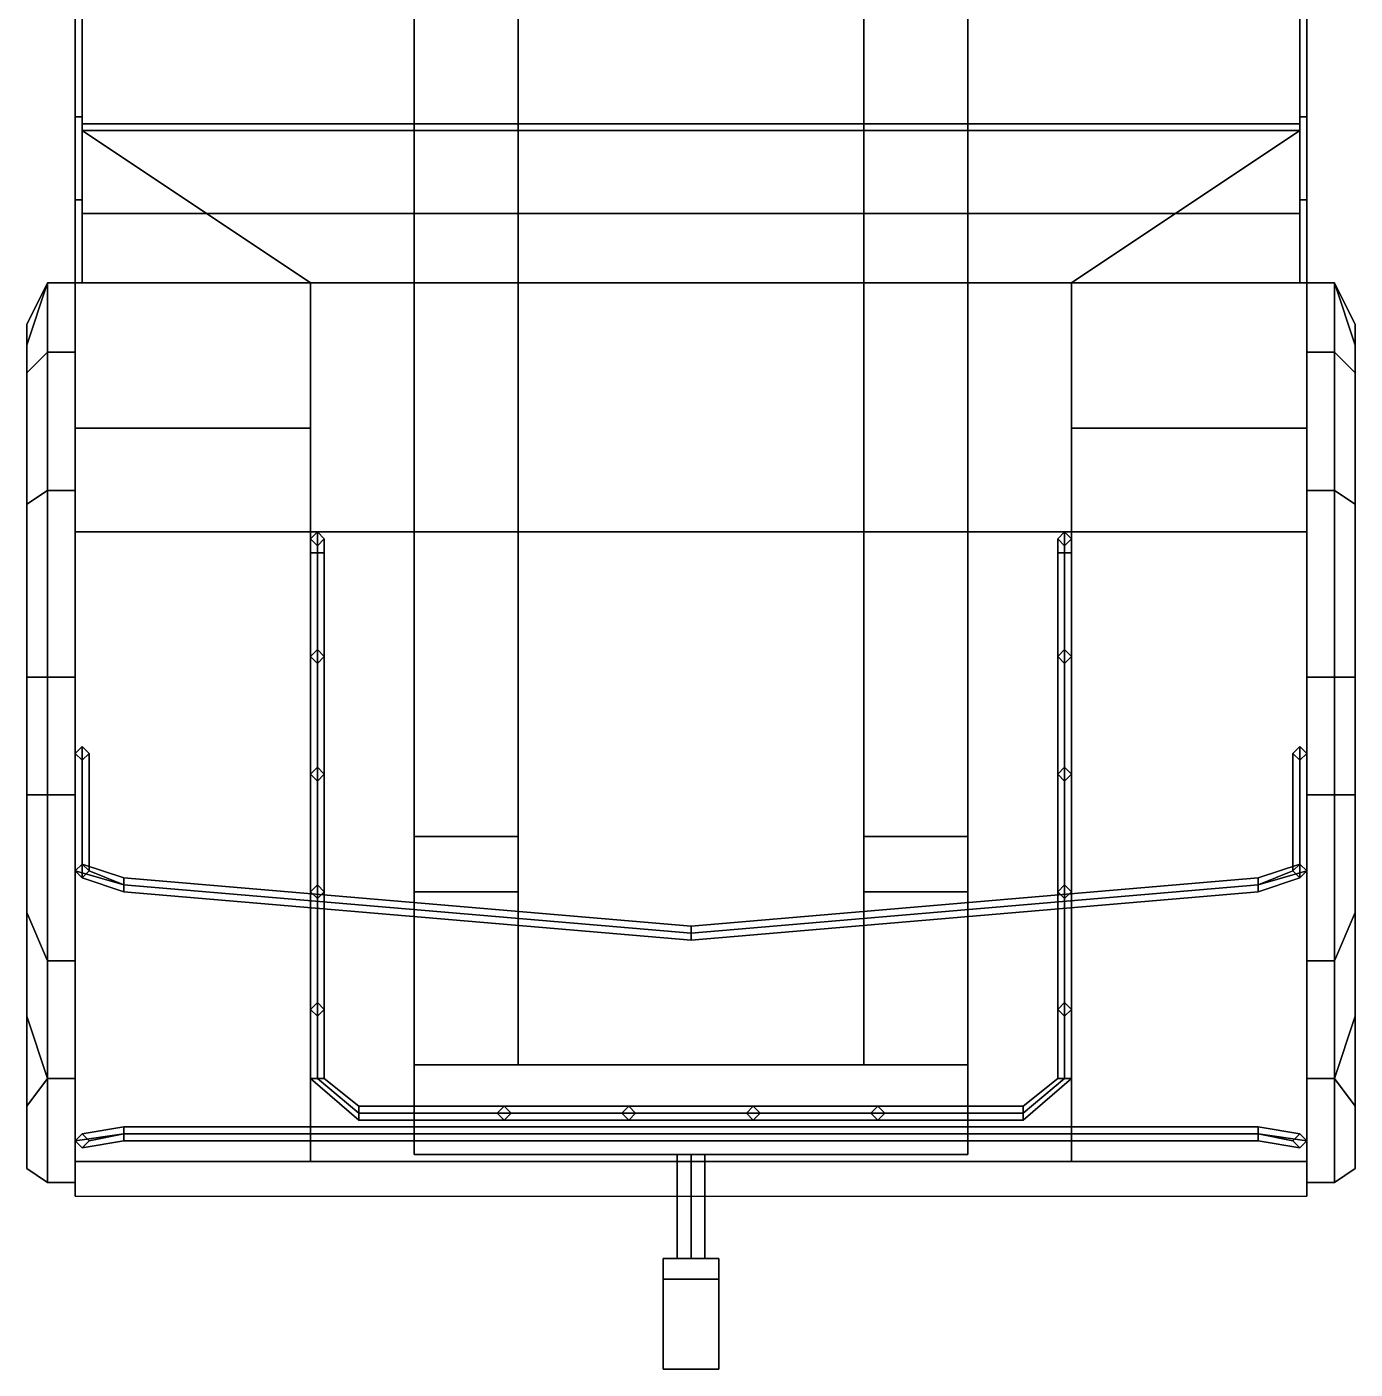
# Model space of a CAD drawing. Extents: x -0.96 to 0.96, y -2.07 to 1.93.
# Drawn here: x -0.96 to 0.96, y -2.07 to -0.13 of the extents above; entities that cross this region are included whole.
import ezdxf

# ---------------------------------------------------------------- set-up
doc = ezdxf.new("R2010")
doc.units = 0
doc.layers.get('0').update_dxf_attribs({"linetype": 'CONTINUOUS'})
doc.layers.add('MUDGUARDS', color=6, linetype='CONTINUOUS')

msp = doc.modelspace()

# ---------------------------------------------------------------- linework, layer by layer
for points in [[(-0.4, 0.43, 0.41), (-0.4, -1.3, 0.41), (-0.4, -1.3, 0.61), (-0.4, 0.43, 0.61)], [(-0.25, 0.43, 0.41), (-0.25, -1.3, 0.41), (-0.4, -1.3, 0.41), (-0.4, 0.43, 0.41)], [(-0.4, 0.43, 0.61), (-0.4, -1.3, 0.61), (-0.25, -1.3, 0.61), (-0.25, 0.43, 0.61)], [(-0.25, -1.3, 0.61), (-0.25, -1.3, 0.41), (-0.25, 0.43, 0.41), (-0.25, 0.43, 0.61)], [(0.25, 0.43, 0.61), (0.25, -1.3, 0.61), (0.4, -1.3, 0.61), (0.4, 0.43, 0.61)], [(0.25, 0.43, 0.41), (0.25, -1.3, 0.41), (0.25, -1.3, 0.61), (0.25, 0.43, 0.61)], [(0.4, 0.43, 0.41), (0.4, -1.3, 0.41), (0.25, -1.3, 0.41), (0.25, 0.43, 0.41)], [(0.4, -1.3, 0.61), (0.4, -1.3, 0.41), (0.4, 0.43, 0.41), (0.4, 0.43, 0.61)], [(-0.89, -0.06, 0.61), (-0.89, -0.28, 0.61), (-0.89, -0.26, 0.77), (-0.89, -0.06, 0.77)], [(-0.89, -0.06, 0.77), (-0.89, -0.26, 0.77), (-0.88, -0.26, 0.77), (-0.88, -0.06, 0.77)], [(-0.88, -0.26, 0.77), (-0.88, -0.4, 0.64), (-0.88, -0.06, 0.64), (-0.88, -0.06, 0.77)], [(0.88, -0.4, 0.64), (0.88, -0.06, 0.64), (-0.88, -0.06, 0.64), (-0.88, -0.4, 0.64)], [(0.88, -0.06, 0.64), (0.88, -0.4, 0.64), (0.88, -0.26, 0.77), (0.88, -0.06, 0.77)], [(0.88, -0.06, 0.77), (0.88, -0.26, 0.77), (0.89, -0.26, 0.77), (0.89, -0.06, 0.77)], [(0.89, -0.26, 0.77), (0.89, -0.28, 0.61), (0.89, -0.06, 0.61), (0.89, -0.06, 0.77)], [(-0.89, -0.26, 0.77), (-0.89, -0.38, 1.17), (-0.88, -0.38, 1.17), (-0.88, -0.26, 0.77)], [(-0.89, -0.28, 0.61), (-0.89, -0.5, 0.61), (-0.89, -0.38, 1.17), (-0.89, -0.26, 0.77)], [(-0.88, -0.3046, 0.9188), (-0.88, -0.4, 0.64), (-0.88, -0.4, 0.64), (-0.88, -0.26, 0.77)], [(-0.88, -0.27, 1.05), (-0.88, -0.28, 1.08), (0.88, -0.28, 1.08), (0.88, -0.27, 1.05)], [(-0.88, -0.27, 1.02), (-0.88, -0.27, 1.05), (0.88, -0.27, 1.05), (0.88, -0.27, 1.02)], [(-0.88, -0.4, 0.64), (-0.88, -0.27, 1.02), (0.88, -0.27, 1.02), (0.88, -0.4, 0.64)], [(-0.88, -0.3046, 0.9188), (-0.88, -0.353, 1.08), (-0.88, -0.28, 1.08), (-0.88, -0.27, 1.05)], [(-0.88, -0.3046, 0.9188), (-0.88, -0.27, 1.05), (-0.88, -0.27, 1.02)], [(0.88, -0.353, 1.08), (0.88, -0.5, 1.08), (0.88, -0.38, 1.17), (0.88, -0.26, 0.77)], [(0.88, -0.26, 0.77), (0.88, -0.38, 1.17), (0.89, -0.38, 1.17), (0.89, -0.26, 0.77)], [(0.88, -0.4, 0.64), (0.88, -0.4, 0.64), (0.88, -0.3046, 0.9188), (0.88, -0.26, 0.77)], [(0.88, -0.27, 1.05), (0.88, -0.28, 1.08), (0.88, -0.353, 1.08), (0.88, -0.3046, 0.9188)], [(0.88, -0.27, 1.02), (0.88, -0.27, 1.05), (0.88, -0.27, 1.05), (0.88, -0.3046, 0.9188)], [(0.89, -0.38, 1.17), (0.89, -0.5, 0.61), (0.89, -0.28, 0.61), (0.89, -0.26, 0.77)], [(-0.88, -0.28, 1.08), (-0.88, -0.5, 1.08), (-0.55, -0.5, 1.08), (-0.88, -0.28, 1.08)], [(-0.88, -0.28, 1.08), (-0.55, -0.5, 1.08), (0.55, -0.5, 1.08), (0.88, -0.28, 1.08)], [(0.88, -0.28, 1.08), (0.55, -0.5, 1.08), (0.88, -0.5, 1.08), (0.88, -0.28, 1.08)], [(-0.88, -0.38, 1.17), (-0.88, -0.38, 1.17), (-0.88, -0.5, 1.08), (-0.88, -0.353, 1.08)], [(-0.89, -0.5, 0.61), (-0.89, -0.5, 1.28), (-0.89, -0.5, 1.28), (-0.89, -0.38, 1.17)], [(-0.89, -0.38, 1.17), (-0.89, -0.5, 1.28), (-0.88, -0.5, 1.28), (-0.88, -0.38, 1.17)], [(-0.88, -0.5, 1.28), (-0.88, -0.5, 1.28), (-0.88, -0.5, 1.08), (-0.88, -0.38, 1.17)], [(0.88, -0.5, 1.08), (0.88, -0.5, 1.28), (0.88, -0.5, 1.28), (0.88, -0.38, 1.17)], [(0.88, -0.38, 1.17), (0.88, -0.5, 1.28), (0.89, -0.5, 1.28), (0.89, -0.38, 1.17)], [(0.89, -0.5, 1.28), (0.89, -0.5, 1.28), (0.89, -0.5, 0.61), (0.89, -0.38, 1.17)], [(0.89, -0.5, 0.39), (0.89, -0.5, 0.71), (-0.89, -0.5, 0.71), (-0.89, -0.5, 0.39)], [(-0.55, -0.71, 1.28), (-0.55, -0.5, 1.28), (-0.89, -0.5, 1.28), (-0.89, -0.71, 1.28)], [(-0.89, -0.8, 1.13), (-0.89, -1.07, 1.23), (-0.89, -0.71, 1.28), (-0.89, -0.5, 1.28)], [(-0.89, -0.6, 0.92), (-0.89, -0.8, 1.13), (-0.89, -0.5, 1.28)], [(-0.89, -0.5, 0.71), (-0.89, -0.6, 0.92), (-0.89, -0.5, 1.28)], [(-0.55, -0.5, 1.28), (-0.55, -0.5, 1.08), (-0.88, -0.5, 1.08), (-0.88, -0.5, 1.28)], [(-0.55, -0.5, 1.08), (-0.55, -0.86, 1.08), (0.55, -0.86, 1.08), (0.55, -0.5, 1.08)], [(-0.55, -0.86, 1.08), (-0.55, -0.5, 1.08), (-0.55, -0.5, 1.28), (-0.55, -0.71, 1.28)], [(0.89, -0.71, 1.28), (0.89, -0.5, 1.28), (0.55, -0.5, 1.28), (0.55, -0.71, 1.28)], [(0.88, -0.5, 1.28), (0.88, -0.5, 1.08), (0.55, -0.5, 1.08), (0.55, -0.5, 1.28)], [(0.55, -0.71, 1.28), (0.55, -0.5, 1.28), (0.55, -0.5, 1.08), (0.55, -0.86, 1.08)], [(0.89, -0.5, 1.28), (0.89, -0.71, 1.28), (0.89, -1.07, 1.23), (0.89, -0.8, 1.13)], [(0.89, -0.5, 1.28), (0.89, -0.5, 1.28), (0.89, -0.8, 1.13), (0.89, -0.6, 0.92)], [(0.89, -0.5, 1.28), (0.89, -0.5, 1.28), (0.89, -0.6, 0.92), (0.89, -0.5, 0.71)], [(-0.89, -0.71, 1.28), (-0.89, -1.77, 1.43), (-0.89, -1.77, 1.43), (-0.89, -0.86, 1.43)], [(-0.89, -1.07, 1.23), (-0.89, -1.24, 1.23), (-0.89, -1.77, 1.43), (-0.89, -0.71, 1.28)], [(-0.55, -0.86, 1.48), (-0.55, -0.71, 1.28), (-0.89, -0.71, 1.28), (-0.89, -0.86, 1.43)], [(-0.55, -0.86, 1.08), (-0.55, -0.86, 1.08), (-0.55, -0.71, 1.28), (-0.55, -0.86, 1.48)], [(0.89, -0.86, 1.43), (0.89, -0.71, 1.28), (0.55, -0.71, 1.28), (0.55, -0.86, 1.48)], [(0.55, -0.86, 1.48), (0.55, -0.71, 1.28), (0.55, -0.86, 1.08)], [(0.89, -1.77, 1.43), (0.89, -1.77, 1.43), (0.89, -0.71, 1.28), (0.89, -0.86, 1.43)], [(0.89, -0.71, 1.28), (0.89, -1.77, 1.43), (0.89, -1.24, 1.23), (0.89, -1.07, 1.23)], [(-0.89, -0.86, 1.43), (-0.89, -1.77, 1.43), (-0.55, -1.77, 1.48), (-0.55, -0.86, 1.48)], [(-0.55, -0.86, 1.48), (-0.55, -1.77, 1.48), (0.55, -1.77, 1.48), (0.55, -0.86, 1.48)], [(-0.55, -0.86, 1.08), (-0.55, -0.86, 1.48), (0.55, -0.86, 1.48), (0.55, -0.86, 1.08)], [(-0.54, -0.86, 1.48), (-0.55, -0.87, 1.48), (-0.55, -0.87, 1.56), (-0.54, -0.86, 1.56)], [(-0.54, -0.86, 1.56), (-0.55, -0.87, 1.56), (-0.55, -0.89, 1.59), (-0.54, -0.89, 1.6)], [(-0.54, -1.65, 1.52), (-0.55, -1.65, 1.53), (-0.55, -0.87, 1.53), (-0.54, -0.88, 1.52)], [(-0.55, -1.65, 1.53), (-0.54, -1.65, 1.54), (-0.54, -0.88, 1.54), (-0.55, -0.87, 1.53)], [(-0.55, -0.87, 1.48), (-0.54, -0.88, 1.48), (-0.54, -0.88, 1.56), (-0.55, -0.87, 1.56)], [(-0.55, -0.87, 1.56), (-0.54, -0.88, 1.56), (-0.54, -0.89, 1.58), (-0.55, -0.89, 1.59)], [(-0.53, -0.87, 1.48), (-0.54, -0.86, 1.48), (-0.54, -0.86, 1.56), (-0.53, -0.87, 1.56)], [(-0.53, -0.87, 1.56), (-0.54, -0.86, 1.56), (-0.54, -0.89, 1.6), (-0.53, -0.89, 1.59)], [(-0.53, -1.65, 1.53), (-0.54, -1.65, 1.52), (-0.54, -0.88, 1.52), (-0.53, -0.87, 1.53)], [(-0.54, -1.65, 1.54), (-0.53, -1.65, 1.53), (-0.53, -0.87, 1.53), (-0.54, -0.88, 1.54)], [(-0.54, -0.88, 1.48), (-0.53, -0.87, 1.48), (-0.53, -0.87, 1.56), (-0.54, -0.88, 1.56)], [(-0.54, -0.88, 1.56), (-0.53, -0.87, 1.56), (-0.53, -0.89, 1.59), (-0.54, -0.89, 1.58)], [(0.54, -0.86, 1.48), (0.53, -0.87, 1.48), (0.53, -0.87, 1.56), (0.54, -0.86, 1.56)], [(0.54, -0.86, 1.56), (0.53, -0.87, 1.56), (0.53, -0.89, 1.59), (0.54, -0.89, 1.6)], [(0.54, -1.65, 1.52), (0.53, -1.65, 1.53), (0.53, -0.87, 1.53), (0.54, -0.88, 1.52)], [(0.53, -1.65, 1.53), (0.54, -1.65, 1.54), (0.54, -0.88, 1.54), (0.53, -0.87, 1.53)], [(0.53, -0.87, 1.48), (0.54, -0.88, 1.48), (0.54, -0.88, 1.56), (0.53, -0.87, 1.56)], [(0.53, -0.87, 1.56), (0.54, -0.88, 1.56), (0.54, -0.89, 1.58), (0.53, -0.89, 1.59)], [(0.55, -0.87, 1.48), (0.54, -0.86, 1.48), (0.54, -0.86, 1.56), (0.55, -0.87, 1.56)], [(0.55, -0.87, 1.56), (0.54, -0.86, 1.56), (0.54, -0.89, 1.6), (0.55, -0.89, 1.59)], [(0.55, -1.65, 1.53), (0.54, -1.65, 1.52), (0.54, -0.88, 1.52), (0.55, -0.87, 1.53)], [(0.54, -1.65, 1.54), (0.55, -1.65, 1.53), (0.55, -0.87, 1.53), (0.54, -0.88, 1.54)], [(0.54, -0.88, 1.48), (0.55, -0.87, 1.48), (0.55, -0.87, 1.56), (0.54, -0.88, 1.56)], [(0.54, -0.88, 1.56), (0.55, -0.87, 1.56), (0.55, -0.89, 1.59), (0.54, -0.89, 1.58)], [(0.55, -0.86, 1.48), (0.55, -1.77, 1.48), (0.89, -1.77, 1.43), (0.89, -0.86, 1.43)], [(-0.54, -1.65, 1.58), (-0.55, -1.65, 1.59), (-0.55, -0.89, 1.59), (-0.54, -0.89, 1.58)], [(-0.55, -1.65, 1.59), (-0.54, -1.65, 1.6), (-0.54, -0.89, 1.6), (-0.55, -0.89, 1.59)], [(-0.53, -1.65, 1.59), (-0.54, -1.65, 1.58), (-0.54, -0.89, 1.58), (-0.53, -0.89, 1.59)], [(-0.54, -1.65, 1.6), (-0.53, -1.65, 1.59), (-0.53, -0.89, 1.59), (-0.54, -0.89, 1.6)], [(0.54, -1.65, 1.58), (0.53, -1.65, 1.59), (0.53, -0.89, 1.59), (0.54, -0.89, 1.58)], [(0.53, -1.65, 1.59), (0.54, -1.65, 1.6), (0.54, -0.89, 1.6), (0.53, -0.89, 1.59)], [(0.55, -1.65, 1.59), (0.54, -1.65, 1.58), (0.54, -0.89, 1.58), (0.55, -0.89, 1.59)], [(0.54, -1.65, 1.6), (0.55, -1.65, 1.59), (0.55, -0.89, 1.59), (0.54, -0.89, 1.6)], [(-0.54, -1.03, 1.48), (-0.55, -1.04, 1.48), (-0.55, -1.04, 1.59), (-0.54, -1.03, 1.58)], [(-0.55, -1.04, 1.48), (-0.54, -1.05, 1.48), (-0.54, -1.05, 1.58), (-0.55, -1.04, 1.59)], [(-0.53, -1.04, 1.48), (-0.54, -1.03, 1.48), (-0.54, -1.03, 1.58), (-0.53, -1.04, 1.59)], [(-0.54, -1.05, 1.48), (-0.53, -1.04, 1.48), (-0.53, -1.04, 1.59), (-0.54, -1.05, 1.58)], [(0.54, -1.03, 1.48), (0.53, -1.04, 1.48), (0.53, -1.04, 1.59), (0.54, -1.03, 1.58)], [(0.53, -1.04, 1.48), (0.54, -1.05, 1.48), (0.54, -1.05, 1.58), (0.53, -1.04, 1.59)], [(0.55, -1.04, 1.48), (0.54, -1.03, 1.48), (0.54, -1.03, 1.58), (0.55, -1.04, 1.59)], [(0.54, -1.05, 1.48), (0.55, -1.04, 1.48), (0.55, -1.04, 1.59), (0.54, -1.05, 1.58)], [(-0.88, -1.17, 1.43), (-0.89, -1.18, 1.43), (-0.89, -1.35, 1.74), (-0.88, -1.34, 1.74)], [(-0.89, -1.18, 1.43), (-0.88, -1.19, 1.43), (-0.88, -1.36, 1.74), (-0.89, -1.35, 1.74)], [(-0.87, -1.18, 1.43), (-0.88, -1.17, 1.43), (-0.88, -1.34, 1.74), (-0.87, -1.35, 1.74)], [(-0.88, -1.19, 1.43), (-0.87, -1.18, 1.43), (-0.87, -1.35, 1.74), (-0.88, -1.36, 1.74)], [(0.88, -1.17, 1.43), (0.87, -1.18, 1.43), (0.87, -1.35, 1.74), (0.88, -1.34, 1.74)], [(0.87, -1.18, 1.43), (0.88, -1.19, 1.43), (0.88, -1.36, 1.74), (0.87, -1.35, 1.74)], [(0.89, -1.18, 1.43), (0.88, -1.17, 1.43), (0.88, -1.34, 1.74), (0.89, -1.35, 1.74)], [(0.88, -1.19, 1.43), (0.89, -1.18, 1.43), (0.89, -1.35, 1.74), (0.88, -1.36, 1.74)], [(-0.54, -1.2, 1.48), (-0.55, -1.21, 1.48), (-0.55, -1.21, 1.59), (-0.54, -1.2, 1.58)], [(-0.53, -1.21, 1.48), (-0.54, -1.2, 1.48), (-0.54, -1.2, 1.58), (-0.53, -1.21, 1.59)], [(0.54, -1.2, 1.48), (0.53, -1.21, 1.48), (0.53, -1.21, 1.59), (0.54, -1.2, 1.58)], [(0.55, -1.21, 1.48), (0.54, -1.2, 1.48), (0.54, -1.2, 1.58), (0.55, -1.21, 1.59)], [(-0.55, -1.21, 1.48), (-0.54, -1.22, 1.48), (-0.54, -1.22, 1.58), (-0.55, -1.21, 1.59)], [(-0.54, -1.22, 1.48), (-0.53, -1.21, 1.48), (-0.53, -1.21, 1.59), (-0.54, -1.22, 1.58)], [(0.53, -1.21, 1.48), (0.54, -1.22, 1.48), (0.54, -1.22, 1.58), (0.53, -1.21, 1.59)], [(0.54, -1.22, 1.48), (0.55, -1.21, 1.48), (0.55, -1.21, 1.59), (0.54, -1.22, 1.58)], [(-0.89, -1.24, 1.23), (-0.89, -1.24, 1.23), (-0.89, -1.48, 1.16), (-0.89, -1.77, 1.43)], [(0.89, -1.77, 1.43), (0.89, -1.48, 1.16), (0.89, -1.48, 1.16), (0.89, -1.24, 1.23)], [(-0.4, -1.3, 0.41), (-0.4, -1.38, 0.47), (-0.4, -1.38, 0.61), (-0.4, -1.3, 0.61)], [(-0.25, -1.3, 0.41), (-0.25, -1.38, 0.47), (-0.4, -1.38, 0.47), (-0.4, -1.3, 0.41)], [(-0.4, -1.3, 0.61), (-0.4, -1.38, 0.61), (-0.25, -1.38, 0.61), (-0.25, -1.3, 0.61)], [(-0.25, -1.38, 0.61), (-0.25, -1.38, 0.47), (-0.25, -1.3, 0.41), (-0.25, -1.3, 0.61)], [(0.4, -1.3, 0.41), (0.4, -1.38, 0.47), (0.25, -1.38, 0.47), (0.25, -1.3, 0.41)], [(0.25, -1.3, 0.41), (0.25, -1.38, 0.47), (0.25, -1.38, 0.61), (0.25, -1.3, 0.61)], [(0.25, -1.3, 0.61), (0.25, -1.38, 0.61), (0.4, -1.38, 0.61), (0.4, -1.3, 0.61)], [(0.4, -1.38, 0.61), (0.4, -1.38, 0.47), (0.4, -1.3, 0.41), (0.4, -1.3, 0.61)], [(-0.88, -1.34, 1.74), (-0.89, -1.35, 1.74), (-0.82, -1.37, 1.84), (-0.82, -1.36, 1.83)], [(-0.89, -1.35, 1.74), (-0.88, -1.36, 1.74), (-0.82, -1.38, 1.83), (-0.82, -1.37, 1.84)], [(-0.87, -1.35, 1.74), (-0.88, -1.34, 1.74), (-0.82, -1.36, 1.83), (-0.82, -1.37, 1.82)], [(-0.88, -1.36, 1.74), (-0.87, -1.35, 1.74), (-0.82, -1.37, 1.82), (-0.82, -1.38, 1.83)], [(0.88, -1.34, 1.74), (0.87, -1.35, 1.74), (0.82, -1.37, 1.82), (0.82, -1.36, 1.83)], [(0.89, -1.35, 1.74), (0.88, -1.34, 1.74), (0.82, -1.36, 1.83), (0.82, -1.37, 1.84)], [(0.88, -1.36, 1.74), (0.89, -1.35, 1.74), (0.82, -1.37, 1.84), (0.82, -1.38, 1.83)], [(0.87, -1.35, 1.74), (0.88, -1.36, 1.74), (0.82, -1.38, 1.83), (0.82, -1.37, 1.82)], [(0, -1.43, 1.95), (0, -1.44, 1.94), (-0.82, -1.37, 1.82), (-0.82, -1.36, 1.83)], [(0, -1.44, 1.96), (0, -1.43, 1.95), (-0.82, -1.36, 1.83), (-0.82, -1.37, 1.84)], [(0, -1.45, 1.95), (0, -1.44, 1.96), (-0.82, -1.37, 1.84), (-0.82, -1.38, 1.83)], [(0, -1.44, 1.94), (0, -1.45, 1.95), (-0.82, -1.38, 1.83), (-0.82, -1.37, 1.82)], [(-0.54, -1.37, 1.48), (-0.55, -1.38, 1.48), (-0.55, -1.38, 1.59), (-0.54, -1.37, 1.58)], [(-0.53, -1.38, 1.48), (-0.54, -1.37, 1.48), (-0.54, -1.37, 1.58), (-0.53, -1.38, 1.59)], [(0, -1.43, 1.95), (0, -1.44, 1.96), (0.82, -1.37, 1.84), (0.82, -1.36, 1.83)], [(0, -1.44, 1.94), (0, -1.43, 1.95), (0.82, -1.36, 1.83), (0.82, -1.37, 1.82)], [(0, -1.45, 1.95), (0, -1.44, 1.94), (0.82, -1.37, 1.82), (0.82, -1.38, 1.83)], [(0, -1.44, 1.96), (0, -1.45, 1.95), (0.82, -1.38, 1.83), (0.82, -1.37, 1.84)], [(0.54, -1.37, 1.48), (0.53, -1.38, 1.48), (0.53, -1.38, 1.59), (0.54, -1.37, 1.58)], [(0.55, -1.38, 1.48), (0.54, -1.37, 1.48), (0.54, -1.37, 1.58), (0.55, -1.38, 1.59)], [(-0.55, -1.38, 1.48), (-0.54, -1.39, 1.48), (-0.54, -1.39, 1.58), (-0.55, -1.38, 1.59)], [(-0.54, -1.39, 1.48), (-0.53, -1.38, 1.48), (-0.53, -1.38, 1.59), (-0.54, -1.39, 1.58)], [(-0.4, -1.38, 0.61), (-0.4, -1.38, 0.47), (-0.4, -1.63, 0.53), (-0.4, -1.63, 0.71)], [(-0.4, -1.38, 0.47), (-0.25, -1.38, 0.47), (-0.25, -1.63, 0.53), (-0.4, -1.63, 0.53)], [(-0.4, -1.63, 0.71), (-0.25, -1.63, 0.71), (-0.25, -1.38, 0.61), (-0.4, -1.38, 0.61)], [(-0.25, -1.63, 0.71), (-0.25, -1.63, 0.53), (-0.25, -1.38, 0.47), (-0.25, -1.38, 0.61)], [(0.25, -1.38, 0.47), (0.4, -1.38, 0.47), (0.4, -1.63, 0.53), (0.25, -1.63, 0.53)], [(0.25, -1.63, 0.71), (0.4, -1.63, 0.71), (0.4, -1.38, 0.61), (0.25, -1.38, 0.61)], [(0.25, -1.38, 0.61), (0.25, -1.38, 0.47), (0.25, -1.63, 0.53), (0.25, -1.63, 0.71)], [(0.4, -1.63, 0.71), (0.4, -1.63, 0.53), (0.4, -1.38, 0.47), (0.4, -1.38, 0.61)], [(0.53, -1.38, 1.48), (0.54, -1.39, 1.48), (0.54, -1.39, 1.58), (0.53, -1.38, 1.59)], [(0.54, -1.39, 1.48), (0.55, -1.38, 1.48), (0.55, -1.38, 1.59), (0.54, -1.39, 1.58)], [(-0.89, -1.48, 1.16), (-0.89, -1.48, 1.16), (-0.89, -1.65, 1.02), (-0.89, -1.77, 1.43)], [(0.89, -1.77, 1.43), (0.89, -1.65, 1.02), (0.89, -1.65, 1.02), (0.89, -1.48, 1.16)], [(-0.54, -1.54, 1.48), (-0.55, -1.55, 1.48), (-0.55, -1.55, 1.59), (-0.54, -1.54, 1.58)], [(-0.55, -1.55, 1.48), (-0.54, -1.56, 1.48), (-0.54, -1.56, 1.58), (-0.55, -1.55, 1.59)], [(-0.53, -1.55, 1.48), (-0.54, -1.54, 1.48), (-0.54, -1.54, 1.58), (-0.53, -1.55, 1.59)], [(-0.54, -1.56, 1.48), (-0.53, -1.55, 1.48), (-0.53, -1.55, 1.59), (-0.54, -1.56, 1.58)], [(0.54, -1.54, 1.48), (0.53, -1.55, 1.48), (0.53, -1.55, 1.59), (0.54, -1.54, 1.58)], [(0.53, -1.55, 1.48), (0.54, -1.56, 1.48), (0.54, -1.56, 1.58), (0.53, -1.55, 1.59)], [(0.55, -1.55, 1.48), (0.54, -1.54, 1.48), (0.54, -1.54, 1.58), (0.55, -1.55, 1.59)], [(0.54, -1.56, 1.48), (0.55, -1.55, 1.48), (0.55, -1.55, 1.59), (0.54, -1.56, 1.58)], [(-0.4, -1.63, 0.53), (-0.4, -1.76, 0.53), (-0.4, -1.76, 0.71), (-0.4, -1.63, 0.71)], [(0.4, -1.63, 0.53), (0.4, -1.76, 0.53), (-0.4, -1.76, 0.53), (-0.4, -1.63, 0.53)], [(-0.4, -1.63, 0.71), (-0.4, -1.76, 0.71), (0.4, -1.76, 0.71), (0.4, -1.63, 0.71)], [(0.25, -1.63, 0.71), (0.25, -1.63, 0.53), (-0.25, -1.63, 0.53), (-0.25, -1.63, 0.71)], [(0.4, -1.76, 0.71), (0.4, -1.76, 0.53), (0.4, -1.63, 0.53), (0.4, -1.63, 0.71)], [(-0.89, -1.65, 1.02), (-0.89, -1.8, 0.76), (-0.89, -1.82, 0.76), (-0.89, -1.77, 1.43)], [(-0.48, -1.7, 1.52), (-0.48, -1.71, 1.53), (-0.55, -1.65, 1.53), (-0.54, -1.65, 1.52)], [(-0.48, -1.71, 1.53), (-0.48, -1.7, 1.54), (-0.54, -1.65, 1.54), (-0.55, -1.65, 1.53)], [(-0.48, -1.7, 1.58), (-0.48, -1.71, 1.59), (-0.55, -1.65, 1.59), (-0.54, -1.65, 1.58)], [(-0.48, -1.71, 1.59), (-0.48, -1.7, 1.6), (-0.54, -1.65, 1.6), (-0.55, -1.65, 1.59)], [(-0.48, -1.69, 1.53), (-0.48, -1.7, 1.52), (-0.54, -1.65, 1.52), (-0.53, -1.65, 1.53)], [(-0.48, -1.7, 1.54), (-0.48, -1.69, 1.53), (-0.53, -1.65, 1.53), (-0.54, -1.65, 1.54)], [(-0.48, -1.69, 1.59), (-0.48, -1.7, 1.58), (-0.54, -1.65, 1.58), (-0.53, -1.65, 1.59)], [(-0.48, -1.7, 1.6), (-0.48, -1.69, 1.59), (-0.53, -1.65, 1.59), (-0.54, -1.65, 1.6)], [(0.48, -1.69, 1.53), (0.48, -1.7, 1.54), (0.54, -1.65, 1.54), (0.53, -1.65, 1.53)], [(0.48, -1.7, 1.54), (0.48, -1.71, 1.53), (0.55, -1.65, 1.53), (0.54, -1.65, 1.54)], [(0.48, -1.71, 1.53), (0.48, -1.7, 1.52), (0.54, -1.65, 1.52), (0.55, -1.65, 1.53)], [(0.48, -1.7, 1.52), (0.48, -1.69, 1.53), (0.53, -1.65, 1.53), (0.54, -1.65, 1.52)], [(0.48, -1.69, 1.59), (0.48, -1.7, 1.6), (0.54, -1.65, 1.6), (0.53, -1.65, 1.59)], [(0.48, -1.7, 1.6), (0.48, -1.71, 1.59), (0.55, -1.65, 1.59), (0.54, -1.65, 1.6)], [(0.48, -1.71, 1.59), (0.48, -1.7, 1.58), (0.54, -1.65, 1.58), (0.55, -1.65, 1.59)], [(0.48, -1.7, 1.58), (0.48, -1.69, 1.59), (0.53, -1.65, 1.59), (0.54, -1.65, 1.58)], [(0.89, -1.77, 1.43), (0.89, -1.82, 0.76), (0.89, -1.8, 0.76), (0.89, -1.65, 1.02)], [(0.48, -1.69, 1.53), (0.48, -1.7, 1.52), (-0.48, -1.7, 1.52), (-0.48, -1.69, 1.53)], [(0.48, -1.7, 1.54), (0.48, -1.69, 1.53), (-0.48, -1.69, 1.53), (-0.48, -1.7, 1.54)], [(0.48, -1.69, 1.59), (0.48, -1.7, 1.58), (-0.48, -1.7, 1.58), (-0.48, -1.69, 1.59)], [(0.48, -1.7, 1.6), (0.48, -1.69, 1.59), (-0.48, -1.69, 1.59), (-0.48, -1.7, 1.6)], [(0.48, -1.7, 1.52), (0.48, -1.71, 1.53), (-0.48, -1.71, 1.53), (-0.48, -1.7, 1.52)], [(0.48, -1.71, 1.53), (0.48, -1.7, 1.54), (-0.48, -1.7, 1.54), (-0.48, -1.71, 1.53)], [(0.48, -1.7, 1.58), (0.48, -1.71, 1.59), (-0.48, -1.71, 1.59), (-0.48, -1.7, 1.58)], [(0.48, -1.71, 1.59), (0.48, -1.7, 1.6), (-0.48, -1.7, 1.6), (-0.48, -1.71, 1.59)], [(-0.27, -1.69, 1.48), (-0.28, -1.7, 1.48), (-0.28, -1.7, 1.58), (-0.27, -1.69, 1.59)], [(-0.28, -1.7, 1.48), (-0.27, -1.71, 1.48), (-0.27, -1.71, 1.59), (-0.28, -1.7, 1.58)], [(-0.26, -1.7, 1.48), (-0.27, -1.69, 1.48), (-0.27, -1.69, 1.59), (-0.26, -1.7, 1.58)], [(-0.27, -1.71, 1.48), (-0.26, -1.7, 1.48), (-0.26, -1.7, 1.58), (-0.27, -1.71, 1.59)], [(-0.09, -1.69, 1.48), (-0.1, -1.7, 1.48), (-0.1, -1.7, 1.58), (-0.09, -1.69, 1.59)], [(-0.1, -1.7, 1.48), (-0.09, -1.71, 1.48), (-0.09, -1.71, 1.59), (-0.1, -1.7, 1.58)], [(-0.08, -1.7, 1.48), (-0.09, -1.69, 1.48), (-0.09, -1.69, 1.59), (-0.08, -1.7, 1.58)], [(-0.09, -1.71, 1.48), (-0.08, -1.7, 1.48), (-0.08, -1.7, 1.58), (-0.09, -1.71, 1.59)], [(0.09, -1.69, 1.48), (0.08, -1.7, 1.48), (0.08, -1.7, 1.58), (0.09, -1.69, 1.59)], [(0.08, -1.7, 1.48), (0.09, -1.71, 1.48), (0.09, -1.71, 1.59), (0.08, -1.7, 1.58)], [(0.1, -1.7, 1.48), (0.09, -1.69, 1.48), (0.09, -1.69, 1.59), (0.1, -1.7, 1.58)], [(0.09, -1.71, 1.48), (0.1, -1.7, 1.48), (0.1, -1.7, 1.58), (0.09, -1.71, 1.59)], [(0.27, -1.69, 1.48), (0.26, -1.7, 1.48), (0.26, -1.7, 1.58), (0.27, -1.69, 1.59)], [(0.26, -1.7, 1.48), (0.27, -1.71, 1.48), (0.27, -1.71, 1.59), (0.26, -1.7, 1.58)], [(0.28, -1.7, 1.48), (0.27, -1.69, 1.48), (0.27, -1.69, 1.59), (0.28, -1.7, 1.58)], [(0.27, -1.71, 1.48), (0.28, -1.7, 1.48), (0.28, -1.7, 1.58), (0.27, -1.71, 1.59)], [(-0.88, -1.73, 1.43), (-0.89, -1.74, 1.43), (-0.82, -1.73, 1.55), (-0.82, -1.72, 1.54)], [(-0.87, -1.74, 1.43), (-0.88, -1.73, 1.43), (-0.82, -1.72, 1.54), (-0.82, -1.73, 1.53)], [(-0.82, -1.72, 1.54), (-0.82, -1.73, 1.55), (0.82, -1.73, 1.55), (0.82, -1.72, 1.54)], [(-0.82, -1.73, 1.53), (-0.82, -1.72, 1.54), (0.82, -1.72, 1.54), (0.82, -1.73, 1.53)], [(0.89, -1.74, 1.43), (0.88, -1.73, 1.43), (0.82, -1.72, 1.54), (0.82, -1.73, 1.55)], [(0.88, -1.73, 1.43), (0.87, -1.74, 1.43), (0.82, -1.73, 1.53), (0.82, -1.72, 1.54)], [(-0.89, -1.74, 1.43), (-0.88, -1.75, 1.43), (-0.82, -1.74, 1.54), (-0.82, -1.73, 1.55)], [(-0.88, -1.75, 1.43), (-0.87, -1.74, 1.43), (-0.82, -1.73, 1.53), (-0.82, -1.74, 1.54)], [(-0.82, -1.74, 1.54), (-0.82, -1.73, 1.53), (0.82, -1.73, 1.53), (0.82, -1.74, 1.54)], [(-0.82, -1.73, 1.55), (-0.82, -1.74, 1.54), (0.82, -1.74, 1.54), (0.82, -1.73, 1.55)], [(0.87, -1.74, 1.43), (0.88, -1.75, 1.43), (0.82, -1.74, 1.54), (0.82, -1.73, 1.53)], [(0.88, -1.75, 1.43), (0.89, -1.74, 1.43), (0.82, -1.73, 1.55), (0.82, -1.74, 1.54)], [(-0.4, -1.76, 0.71), (-0.4, -1.76, 0.53), (0.4, -1.76, 0.53), (0.4, -1.76, 0.71)], [(0, -1.76, 0.62), (-0.02, -1.76, 0.6), (-0.02, -1.91, 0.6), (0, -1.91, 0.62)], [(-0.02, -1.76, 0.6), (0, -1.76, 0.58), (0, -1.91, 0.58), (-0.02, -1.91, 0.6)], [(0.02, -1.76, 0.6), (0, -1.76, 0.62), (0, -1.91, 0.62), (0.02, -1.91, 0.6)], [(0, -1.76, 0.58), (0.02, -1.76, 0.6), (0.02, -1.91, 0.6), (0, -1.91, 0.58)], [(-0.89, -1.77, 1.43), (-0.89, -1.82, 0.76), (0.89, -1.82, 0.76), (0.89, -1.77, 1.43)], [(-0.55, -1.77, 1.48), (-0.89, -1.77, 1.43), (0.89, -1.77, 1.43), (0.55, -1.77, 1.48)], [(-0.04, -1.91, 0.56), (-0.04, -1.94, 0.54), (-0.04, -1.94, 0.68), (-0.04, -1.91, 0.66)], [(0.04, -1.91, 0.66), (0.04, -1.91, 0.56), (-0.04, -1.91, 0.56), (-0.04, -1.91, 0.66)], [(0.04, -1.91, 0.56), (0.04, -1.94, 0.54), (-0.04, -1.94, 0.54), (-0.04, -1.91, 0.56)], [(-0.04, -1.91, 0.66), (-0.04, -1.94, 0.68), (0.04, -1.94, 0.68), (0.04, -1.91, 0.66)], [(0.04, -1.94, 0.68), (0.04, -1.94, 0.54), (0.04, -1.91, 0.56), (0.04, -1.91, 0.66)], [(-0.04, -1.94, 0.64), (-0.04, -1.94, 0.57), (0.04, -1.94, 0.57), (0.04, -1.94, 0.64)], [(-0.04, -1.94, 0.64), (-0.04, -2.07, 0.64), (-0.04, -2.07, 0.67), (-0.04, -1.94, 0.68)], [(0.04, -1.94, 0.64), (0.04, -2.07, 0.64), (-0.04, -2.07, 0.64), (-0.04, -1.94, 0.64)], [(-0.04, -1.94, 0.68), (-0.04, -2.07, 0.67), (0.04, -2.07, 0.67), (0.04, -1.94, 0.68)], [(-0.04, -1.94, 0.54), (-0.04, -2.07, 0.54), (-0.04, -2.07, 0.57), (-0.04, -1.94, 0.57)], [(-0.04, -1.94, 0.57), (-0.04, -2.07, 0.57), (0.04, -2.07, 0.57), (0.04, -1.94, 0.57)], [(0.04, -1.94, 0.54), (0.04, -2.07, 0.54), (-0.04, -2.07, 0.54), (-0.04, -1.94, 0.54)], [(0.04, -2.07, 0.67), (0.04, -2.07, 0.64), (0.04, -1.94, 0.64), (0.04, -1.94, 0.68)], [(0.04, -2.07, 0.57), (0.04, -2.07, 0.54), (0.04, -1.94, 0.54), (0.04, -1.94, 0.57)], [(-0.04, -2.07, 0.67), (-0.04, -2.07, 0.64), (0.04, -2.07, 0.64), (0.04, -2.07, 0.67)], [(-0.04, -2.07, 0.57), (-0.04, -2.07, 0.54), (0.04, -2.07, 0.54), (0.04, -2.07, 0.57)]]:
    msp.add_3dface(points)
at = {"layer": 'MUDGUARDS'}
for points in [[(-0.96, -0.59, 0.66), (-0.96, -0.59, 0.66), (-0.93, -0.5, 0.61), (-0.93, -0.5, 0.71)], [(-0.93, -0.5, 0.71), (-0.93, -0.5, 0.61), (-0.96, -0.59, 0.66)], [(-0.96, -0.63, 0.8), (-0.96, -0.59, 0.66), (-0.93, -0.5, 0.71), (-0.93, -0.6, 0.92)], [(-0.93, -0.6, 0.92), (-0.93, -0.5, 0.71), (-0.96, -0.59, 0.66), (-0.96, -0.63, 0.8)], [(-0.96, -0.59, 0.66), (-0.96, -0.56, 0.43), (-0.93, -0.5, 0.39), (-0.93, -0.5, 0.61)], [(-0.93, -0.5, 0.61), (-0.93, -0.5, 0.39), (-0.96, -0.56, 0.43), (-0.96, -0.59, 0.66)], [(-0.93, -0.5, 0.61), (-0.93, -0.5, 0.39), (-0.89, -0.5, 0.39), (-0.89, -0.5, 0.61)], [(-0.89, -0.5, 0.61), (-0.89, -0.5, 0.39), (-0.93, -0.5, 0.39), (-0.93, -0.5, 0.61)], [(-0.93, -0.6, 0.92), (-0.93, -0.5, 0.71), (-0.89, -0.5, 0.71), (-0.89, -0.6, 0.92)], [(-0.89, -0.6, 0.92), (-0.89, -0.5, 0.71), (-0.93, -0.5, 0.71), (-0.93, -0.6, 0.92)], [(0.93, -0.5, 0.61), (0.93, -0.5, 0.39), (0.89, -0.5, 0.39), (0.89, -0.5, 0.61)], [(0.89, -0.5, 0.61), (0.89, -0.5, 0.39), (0.93, -0.5, 0.39), (0.93, -0.5, 0.61)], [(0.93, -0.6, 0.92), (0.93, -0.5, 0.71), (0.89, -0.5, 0.71), (0.89, -0.6, 0.92)], [(0.89, -0.6, 0.92), (0.89, -0.5, 0.71), (0.93, -0.5, 0.71), (0.93, -0.6, 0.92)], [(0.96, -0.59, 0.66), (0.96, -0.59, 0.66), (0.93, -0.5, 0.61), (0.93, -0.5, 0.71)], [(0.93, -0.5, 0.71), (0.93, -0.5, 0.61), (0.96, -0.59, 0.66)], [(0.96, -0.63, 0.8), (0.96, -0.59, 0.66), (0.93, -0.5, 0.71), (0.93, -0.6, 0.92)], [(0.93, -0.6, 0.92), (0.93, -0.5, 0.71), (0.96, -0.59, 0.66), (0.96, -0.63, 0.8)], [(0.96, -0.59, 0.66), (0.96, -0.56, 0.43), (0.93, -0.5, 0.39), (0.93, -0.5, 0.61)], [(0.93, -0.5, 0.61), (0.93, -0.5, 0.39), (0.96, -0.56, 0.43), (0.96, -0.59, 0.66)], [(-0.93, -0.8, 1.13), (-0.93, -0.6, 0.92), (-0.96, -0.63, 0.8), (-0.96, -0.82, 1.03)], [(-0.96, -0.82, 1.03), (-0.96, -0.63, 0.8), (-0.93, -0.6, 0.92), (-0.93, -0.8, 1.13)], [(-0.93, -0.8, 1.13), (-0.93, -0.6, 0.92), (-0.89, -0.6, 0.92), (-0.89, -0.8, 1.13)], [(-0.89, -0.8, 1.13), (-0.89, -0.6, 0.92), (-0.93, -0.6, 0.92), (-0.93, -0.8, 1.13)], [(0.93, -0.8, 1.13), (0.93, -0.6, 0.92), (0.89, -0.6, 0.92), (0.89, -0.8, 1.13)], [(0.89, -0.8, 1.13), (0.89, -0.6, 0.92), (0.93, -0.6, 0.92), (0.93, -0.8, 1.13)], [(0.93, -0.8, 1.13), (0.93, -0.6, 0.92), (0.96, -0.63, 0.8), (0.96, -0.82, 1.03)], [(0.96, -0.82, 1.03), (0.96, -0.63, 0.8), (0.93, -0.6, 0.92), (0.93, -0.8, 1.13)], [(-0.96, -1.07, 1.11), (-0.96, -0.82, 1.03), (-0.93, -0.8, 1.13), (-0.93, -1.07, 1.23)], [(-0.93, -1.07, 1.23), (-0.93, -0.8, 1.13), (-0.96, -0.82, 1.03), (-0.96, -1.07, 1.11)], [(-0.93, -1.07, 1.23), (-0.93, -0.8, 1.13), (-0.89, -0.8, 1.13), (-0.89, -1.07, 1.23)], [(-0.89, -1.07, 1.23), (-0.89, -0.8, 1.13), (-0.93, -0.8, 1.13), (-0.93, -1.07, 1.23)], [(0.89, -1.07, 1.23), (0.89, -0.8, 1.13), (0.93, -0.8, 1.13), (0.93, -1.07, 1.23)], [(0.93, -1.07, 1.23), (0.93, -0.8, 1.13), (0.89, -0.8, 1.13), (0.89, -1.07, 1.23)], [(0.96, -1.07, 1.11), (0.96, -0.82, 1.03), (0.93, -0.8, 1.13), (0.93, -1.07, 1.23)], [(0.93, -1.07, 1.23), (0.93, -0.8, 1.13), (0.96, -0.82, 1.03), (0.96, -1.07, 1.11)], [(-0.96, -1.24, 1.11), (-0.96, -1.07, 1.11), (-0.93, -1.07, 1.23), (-0.93, -1.24, 1.23)], [(-0.93, -1.24, 1.23), (-0.93, -1.07, 1.23), (-0.96, -1.07, 1.11), (-0.96, -1.24, 1.11)], [(-0.93, -1.24, 1.23), (-0.93, -1.07, 1.23), (-0.89, -1.07, 1.23), (-0.89, -1.24, 1.23)], [(-0.89, -1.24, 1.23), (-0.89, -1.07, 1.23), (-0.93, -1.07, 1.23), (-0.93, -1.24, 1.23)], [(0.93, -1.24, 1.23), (0.93, -1.07, 1.23), (0.89, -1.07, 1.23), (0.89, -1.24, 1.23)], [(0.89, -1.24, 1.23), (0.89, -1.07, 1.23), (0.93, -1.07, 1.23), (0.93, -1.24, 1.23)], [(0.93, -1.24, 1.23), (0.93, -1.07, 1.23), (0.96, -1.07, 1.11), (0.96, -1.24, 1.11)], [(0.96, -1.24, 1.11), (0.96, -1.07, 1.11), (0.93, -1.07, 1.23), (0.93, -1.24, 1.23)], [(-0.96, -1.41, 1.06), (-0.96, -1.24, 1.11), (-0.93, -1.24, 1.23), (-0.93, -1.48, 1.16)], [(-0.93, -1.48, 1.16), (-0.93, -1.24, 1.23), (-0.96, -1.24, 1.11), (-0.96, -1.41, 1.06)], [(-0.89, -1.48, 1.16), (-0.89, -1.24, 1.23), (-0.93, -1.24, 1.23), (-0.93, -1.48, 1.16)], [(-0.93, -1.48, 1.16), (-0.93, -1.24, 1.23), (-0.89, -1.24, 1.23), (-0.89, -1.48, 1.16)], [(0.93, -1.48, 1.16), (0.93, -1.24, 1.23), (0.89, -1.24, 1.23), (0.89, -1.48, 1.16)], [(0.89, -1.48, 1.16), (0.89, -1.24, 1.23), (0.93, -1.24, 1.23), (0.93, -1.48, 1.16)], [(0.96, -1.41, 1.06), (0.96, -1.24, 1.11), (0.93, -1.24, 1.23), (0.93, -1.48, 1.16)], [(0.93, -1.48, 1.16), (0.93, -1.24, 1.23), (0.96, -1.24, 1.11), (0.96, -1.41, 1.06)], [(-0.96, -1.56, 0.96), (-0.96, -1.41, 1.06), (-0.93, -1.48, 1.16), (-0.93, -1.65, 1.02)], [(-0.93, -1.65, 1.02), (-0.93, -1.48, 1.16), (-0.96, -1.41, 1.06), (-0.96, -1.56, 0.96)], [(0.96, -1.56, 0.96), (0.96, -1.41, 1.06), (0.93, -1.48, 1.16), (0.93, -1.65, 1.02)], [(0.93, -1.65, 1.02), (0.93, -1.48, 1.16), (0.96, -1.41, 1.06), (0.96, -1.56, 0.96)], [(-0.93, -1.65, 1.02), (-0.93, -1.48, 1.16), (-0.89, -1.48, 1.16), (-0.89, -1.65, 1.02)], [(-0.89, -1.65, 1.02), (-0.89, -1.48, 1.16), (-0.93, -1.48, 1.16), (-0.93, -1.65, 1.02)], [(0.93, -1.65, 1.02), (0.93, -1.48, 1.16), (0.89, -1.48, 1.16), (0.89, -1.65, 1.02)], [(0.89, -1.65, 1.02), (0.89, -1.48, 1.16), (0.93, -1.48, 1.16), (0.93, -1.65, 1.02)], [(-0.96, -1.69, 0.8), (-0.96, -1.56, 0.96), (-0.93, -1.65, 1.02)], [(-0.93, -1.65, 1.02), (-0.93, -1.65, 1.02), (-0.96, -1.56, 0.96), (-0.96, -1.69, 0.8)], [(0.93, -1.65, 1.02), (0.93, -1.65, 1.02), (0.96, -1.56, 0.96), (0.96, -1.69, 0.8)], [(0.96, -1.69, 0.8), (0.96, -1.56, 0.96), (0.93, -1.65, 1.02)], [(-0.93, -1.8, 0.76), (-0.93, -1.65, 1.02), (-0.96, -1.69, 0.8), (-0.96, -1.78, 0.72)], [(-0.96, -1.78, 0.72), (-0.96, -1.69, 0.8), (-0.93, -1.65, 1.02), (-0.93, -1.8, 0.76)], [(-0.93, -1.8, 0.76), (-0.93, -1.65, 1.02), (-0.89, -1.65, 1.02), (-0.89, -1.8, 0.76)], [(-0.89, -1.8, 0.76), (-0.89, -1.65, 1.02), (-0.93, -1.65, 1.02), (-0.93, -1.8, 0.76)], [(0.93, -1.8, 0.76), (0.93, -1.65, 1.02), (0.89, -1.65, 1.02), (0.89, -1.8, 0.76)], [(0.89, -1.8, 0.76), (0.89, -1.65, 1.02), (0.93, -1.65, 1.02), (0.93, -1.8, 0.76)], [(0.96, -1.78, 0.72), (0.96, -1.69, 0.8), (0.93, -1.65, 1.02), (0.93, -1.8, 0.76)], [(0.93, -1.8, 0.76), (0.93, -1.65, 1.02), (0.96, -1.69, 0.8), (0.96, -1.78, 0.72)]]:
    msp.add_3dface(points, dxfattribs=at)

doc.saveas('drawing.dxf')
